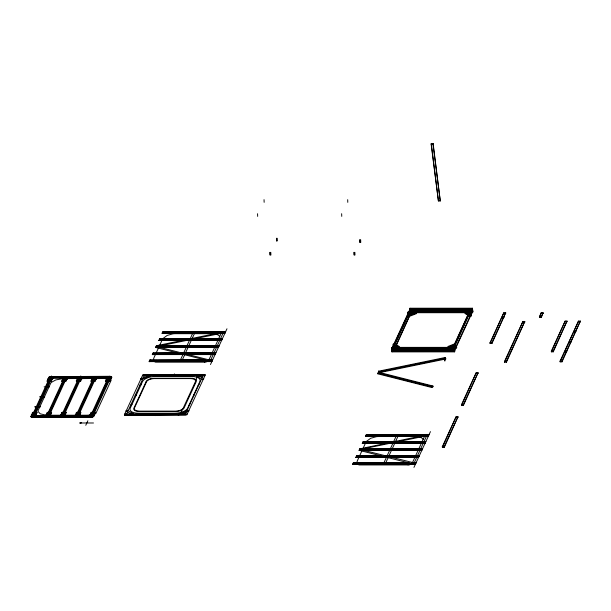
<?xml version="1.0" encoding="UTF-8"?>
<svg xmlns="http://www.w3.org/2000/svg" width="611" height="611" viewBox="0 0 611 611"><rect width="100%" height="100%" fill="white"/><g stroke="black" fill="none" stroke-linecap="round" stroke-linejoin="round"><path stroke-width="0.92" d="M257.559 213.72L257.666 216.386M264.036 199.652L264.151 202.317M341.641 213.713L341.755 216.378M347.69 199.675L347.781 202.348M63.208 377.338L63.689 377.254M94.629 412.257L95.415 412.257L93.277 416.893L30.81 416.901L31.642 415.09M32.803 416.007L50.919 376.659L50.125 376.659L31.512 417.084L33.59 416.007M47.429 416.007L65.545 376.659L64.758 376.659L46.138 417.084L48.223 416.007M60.856 416.901L79.3 376.85M32.704 417.275L61.505 417.275L80.293 376.468L51.492 376.468M107.093 377.331L107.574 377.254M39.509 396.837L40.838 396.837M44.114 386.824L45.451 386.824M31.268 415.052L31.657 415.052M48.575 377.338L49.063 377.254M31.551 416.901L31.375 417.275L32.536 417.275M49.995 376.85L51.324 376.475M32.711 416.901L32.383 417.611L32.879 416.901M51.156 376.85L51.484 376.139M51.316 376.85L51.645 376.139M33.765 415.625L34.376 414.296M37.042 412.853L35.82 412.891L52.5 376.659L51.706 376.659L33.093 417.084L33.888 417.084L35.323 413.968M34.766 416.901L35.171 416.007M52.798 377.743L53.203 376.85M36.003 415.129L35.575 415.129M53.432 377.338L52.981 377.338M44.702 396.913L43.175 396.913M49.315 386.9L47.788 386.9M45.901 415.052L46.291 415.045M45.435 416.901L45.848 416.007M63.468 377.743L63.88 376.85M49.415 413.41L49.636 412.937L48.865 412.891M50.209 413.41L48.513 417.084L47.727 417.084L66.339 376.659L67.126 376.659L50.423 412.937L51.66 412.853L51.255 412.853M49.392 416.901L49.804 416.007M67.424 377.743L67.836 376.85M50.629 415.129L50.209 415.129M68.058 377.331L67.607 377.331M60.527 415.045L60.917 415.045M77.872 377.254L78.323 377.254M59.832 417.275L60.474 416.007M78.62 376.468L78.093 377.735M61.963 416.901L61.627 417.626L62.123 416.901M80.4 376.85L80.736 376.116M80.568 376.85L80.904 376.116M62.383 416.901L62.207 417.275L91.047 417.275M62.437 416.901L80.996 376.468L109.911 376.292M63.231 416.901L64.835 413.41M65.056 412.929L81.668 376.85M63.88 417.275L64.43 416.007M82.05 377.735L82.668 376.468M65.255 415.129L64.835 415.129M82.684 377.331L82.241 377.331M75.153 415.045L75.543 415.045M92.467 377.331L92.948 377.254M74.695 416.893L75.107 416.007M92.727 377.735L93.132 376.85M80.515 412.853L80.919 412.853L79.705 412.891L96.385 376.659L95.599 376.659L76.978 417.084L77.773 417.084L79.468 413.41M78.651 416.893L79.063 416.007M96.683 377.735L97.096 376.85M79.888 415.129L79.468 415.129M97.317 377.331L96.866 377.331M89.786 415.045L90.176 415.045M89.321 416.893L89.733 416.007M107.353 377.735L107.765 376.85M85.769 425.287L87.862 420.758M106.78 380.699L90.031 417.084L90.818 417.084L109.43 376.659L108.643 376.659L106.872 380.508M91.222 416.893L90.886 417.626L91.383 416.893M109.827 376.842L109.995 376.116M108.361 380.699L91.612 417.084L92.49 416.893M108.453 380.508L110.224 376.659L111.019 376.659M110.003 376.468L111.126 376.468L92.337 417.275L91.215 417.275M47.902 381.485L47.116 381.485L49.247 376.85L111.721 376.842L109.583 381.485L108.796 381.485M94.514 415.121L94.094 415.121M111.943 377.331L111.5 377.331M126.118 411.066L124.361 414.884L186.836 414.877L205.319 374.833M126.294 410.684L140.874 379.034M141.042 378.652L142.806 374.833L205.273 374.833M124.675 414.884L124.499 415.266L155.339 415.259M143.111 374.833L174.127 374.451M149.351 361.62L150.23 359.719M152.59 354.586L153.468 352.684M155.828 347.552L156.706 345.65M159.066 340.518L159.945 338.616M217.928 333.094L161.915 333.484L163.183 331.582M126.622 413.991L127.562 411.951M128.142 410.691L142.73 379.026M143.31 377.766L144.242 375.727M155.415 354.586L153.934 357.802A13.618 6.163 -7.3 0 0 153.659 359.719M156.286 352.684L158.379 348.14M159.799 345.047L161.892 340.518M154.843 361.811L154.927 361.62A11.487 5.194 -7.3 0 0 155.568 362.102L205.678 362.094A11.502 5.201 -7.3 0 0 206.816 361.613M155.079 413.991L157.111 413.609L156.935 413.991M172.699 375.727L172.523 376.109L174.555 375.727M180.543 359.711L182.903 354.579M183.781 352.677L186.141 347.552M187.019 345.643L189.379 340.518M190.258 338.616L192.618 333.484M155.179 415.61L155.515 414.884M173.959 374.833L174.288 374.1M155.347 415.61L155.683 414.884M174.12 374.833L174.456 374.1M182.391 359.711L184.659 354.792M185.629 352.677L187.997 347.552M188.868 345.643L191.235 340.518M192.213 338.387L194.474 333.484M180.925 412.402L182.475 409.034M195.528 380.676L197.078 377.315M204.548 362.094L204.777 361.613M183.544 413.983L185.568 413.609M201.156 375.719L200.981 376.101L202.837 376.101M209 359.711L211.36 354.579M212.238 352.677L214.598 347.544M215.477 345.643L217.837 340.51M218.715 338.609L221.075 333.476M221.778 331.956L162.266 332.72L219.777 332.72M185.393 413.983L186.332 411.951M186.913 410.691L201.493 379.019M202.073 377.758L203.012 375.719M210.092 361.246L211.253 360.437L157.294 346.758L156.133 347.567L210.169 361.193M210.848 359.711L213.216 354.579M214.087 352.677L216.454 347.544M217.325 345.643L219.693 340.51M220.563 338.609L222.931 333.476M225.131 332.72L224 332.72L223.588 331.933L225.482 331.956M185.721 414.877L155.507 415.259M204.166 374.833L204.334 374.451L174.295 374.451M210.474 364.538L226.979 328.787M431.114 143.99L433.146 143.608L440.264 200.958L438.415 200.958L431.114 143.99L433.146 143.608M438.415 200.958L431.29 143.608M417.214 309.83L409.637 309.83L409.546 309.113L409.958 308.219L472.433 308.219L472.891 311.824L472.479 312.717L410.012 312.717L409.912 312L472.387 311.992L472.479 312.717M391.796 350.439L410.233 310.388L472.708 310.38M391.979 351.883L392.293 350.263L454.767 350.263L454.859 350.981L454.454 351.875L391.979 351.883L391.514 348.27L391.926 347.376L392.018 348.102M410.012 312.717L410.416 311.831L409.958 308.219M393.644 350.439L409.339 316.353M410.126 314.65L410.913 312.939M393.736 351.157L412.089 310.388M352.83 464.475L353.7 462.573M356.068 457.44L356.939 455.539M359.306 450.406L360.177 448.505M362.544 443.372L363.415 441.47M421.407 435.956L365.393 436.338L366.661 434.436M358.886 457.44L357.404 460.656A13.618 6.163 -7.3 0 0 357.13 462.573M359.764 455.539L361.857 450.994M363.278 447.901L365.363 443.372M358.313 464.666L358.405 464.475A11.487 5.194 -7.3 0 0 359.039 464.956L409.156 464.948A11.502 5.201 -7.3 0 0 410.287 464.467M384.014 462.565L386.373 457.44M387.252 455.531L389.612 450.406M390.49 448.505L392.85 443.372M393.728 441.47L396.088 436.338M385.869 462.565L388.13 457.654M389.108 455.531L391.468 450.406M392.346 448.505L394.706 443.372M395.684 441.241L397.944 436.338M453.408 346.429L467.919 314.902M452.323 349.706L470.669 308.937M453.981 347.025L469.676 312.939M452.507 351.149L470.852 310.38M472.433 308.219L472.112 309.83L472.524 308.937L410.05 308.945L391.605 348.996L393.499 348.996M469.958 316.345L454.263 350.431L454.454 351.875M470.745 314.642L471.532 312.939M408.026 464.948L408.247 464.467M412.471 462.565L414.831 457.433M415.709 455.531L418.069 450.399M418.947 448.497L421.307 443.365M422.186 441.463L424.546 436.33M414.319 462.565L416.687 457.433M417.565 455.531L419.925 450.399M420.803 448.497L423.163 443.365M424.042 441.463L426.402 436.33M413.945 467.392L430.45 431.641M461.465 404.726L476.221 372.687L478.069 372.687L463.413 405.444L461.557 405.444L461.465 404.726L463.321 404.726L478.069 372.687M490.014 342.748L503.846 312.71L505.702 312.71L491.962 343.474L490.106 343.474L490.014 342.748L491.87 342.748L505.702 312.71M442.303 446.74L456.127 416.702L457.983 416.702L444.243 447.466L442.395 447.466L442.303 446.74L444.151 446.74L457.983 416.702M461.557 405.444L476.221 372.687M490.106 343.474L503.846 312.71M442.395 447.466L456.127 416.702M504.487 361.491L522.924 321.439L524.78 321.439L506.435 362.208L504.579 362.208L504.487 361.491L506.343 361.491L524.78 321.439M504.579 362.208L522.924 321.439M539.406 316.719L541.247 312.717L543.103 312.717L541.354 317.437L539.498 317.437L539.406 316.719L541.262 316.719L543.103 312.717M539.498 317.437L541.247 312.717M551.321 351.111L565.152 321.073L567 321.073L553.268 351.837L551.412 351.837L551.321 351.111L553.169 351.111L567 321.073M551.412 351.837L565.152 321.073M560.066 361.124L578.502 321.073L580.358 321.073L562.013 361.849L560.157 361.849L560.066 361.124L561.914 361.124L580.358 321.073M560.157 361.849L578.502 321.073M162.854 338.616L167.147 335.431L172.76 333.873A9.547 4.323 -7.3 0 1 175.441 333.69L192.518 333.69M366.333 441.47L370.625 438.286L376.239 436.728A9.547 4.323 -7.3 0 1 378.919 436.552L395.997 436.544M377.774 373.122L378.935 372.313L432.893 385.992L432.985 386.717L431.824 387.519L377.865 373.84L377.774 373.122L431.733 386.801L432.893 385.992M377.865 373.84L379.026 373.038L432.985 386.717M360.177 450.024L358.917 450.406L360.773 449.62L415.824 463.329M414.732 463.291L413.563 464.1L359.604 450.422M148.488 375.727L140.568 378.843L141.584 379.469L151.108 375.727M150.749 374.833L151.528 374.833M196.543 374.833L197.33 374.833M197.636 376.636L199.232 376.009M130.403 413.708L132.007 413.074M133.091 414.884L132.304 414.884M408.835 313.58L407.812 312.954L407.72 312.229L409.317 311.602M413.311 310.029L414.915 309.395L415.931 310.029M407.812 312.954L409.408 312.32M415.274 310.014L418.474 308.754L419.49 309.387L419.581 310.105L416.389 311.366M412.211 313.764L409.019 315.024L407.995 314.398L407.904 313.672L409.5 313.046M413.769 311.366L418.566 309.479L419.581 310.105M407.995 314.398L413.059 312.404M415.457 311.457L418.657 310.197L419.681 310.831L419.772 311.549L409.11 315.75L408.087 315.116L418.749 310.923L419.772 311.549M410.523 313.672L412.12 313.046M408.179 315.841L415.373 313.008L416.397 313.634L409.202 316.467L408.179 315.841L408.087 315.116M178.534 413.991L188.051 410.241L189.074 410.867L181.154 413.991M178.886 414.877L178.107 414.877M466.567 310.167L464.268 308.754L462.672 309.38L462.764 310.105L465.055 311.518M462.764 310.105L464.368 309.471L467.423 311.366M464.459 310.197L462.855 310.823L462.947 311.549L469.744 315.742L469.836 316.467L471.44 315.834L471.348 315.116L464.551 310.915L464.459 310.197L465.987 311.136M462.947 311.549L464.551 310.915M466.85 313.008L466.758 312.282L465.154 312.916L465.254 313.634L466.85 313.008L471.44 315.834M467.537 314.382L469.133 313.749L469.042 313.031M394.569 343.634L392.972 344.268L393.064 344.986L394.66 344.352M469.653 315.024L471.249 314.39L471.157 313.672M394.752 345.078L393.156 345.704L393.247 346.429L394.851 345.795L401.641 349.996L401.74 350.714L400.136 351.348L393.339 347.147L394.943 346.521L401.74 350.714M469.744 315.742L471.348 315.116M393.431 347.873L395.034 347.239L399.617 350.072L398.021 350.706L393.431 347.873L393.339 347.147M395.363 347.071L396.967 346.437L396.875 345.719M395.546 348.514L397.15 347.88L397.058 347.163M399.861 349.179L401.458 348.553L401.549 349.271L395.523 345.551M503.861 317.628L502.738 318.071L502.005 317.621M455.203 343.634L448.008 346.46L448.107 347.185M455.294 344.352L444.64 348.553L444.732 349.271L445.747 349.897M452.232 345.834L454.63 344.894M444.732 349.271L455.394 345.07L455.485 345.795L456.501 346.422L452.507 347.995M446.458 348.866L448.856 347.919M452.323 346.559L455.516 345.299M455.485 345.795L444.823 349.988L444.915 350.714L445.938 351.34L456.593 347.147L456.684 347.865L449.497 350.699L448.474 350.072L448.382 349.347L449.398 349.981L449.497 350.699M447.351 349.271L448.948 348.644M451.613 347.59L454.813 346.33M444.915 350.714L455.577 346.513L456.593 347.147M446.641 350.309L449.039 349.362M448.474 350.072L455.669 347.239L456.684 347.865M80.958 423.415L79.842 422.988L81.4 422.537M223.588 331.933L157.035 345.62L157.455 346.422L190.678 339.594M190.831 339.563L224.008 332.743M378.667 371.175L445.228 357.488L445.648 358.298L445.74 359.016L379.179 372.702L378.667 371.175L379.179 372.702M378.759 371.9L445.32 358.214L445.74 359.016M379.087 371.984L445.648 358.298M360.719 448.886L359.612 448.886L427.058 434.788L428.953 434.811M394.148 442.448L360.925 449.284L360.505 448.474M394.301 442.417L427.479 435.597L427.058 434.788M63.086 378.568L55.838 379.927L51.515 382.287A9.547 4.323 -7.3 0 0 50.568 383.532L38.279 410.218A9.547 4.323 -7.3 0 0 38.073 411.47L40.227 413.823L46.23 415.182M438.591 200.576L440.439 200.576M409.546 309.113L417.122 309.113M419.009 309.113L462.55 309.105M464.444 309.105L471.073 309.105M472.616 309.662L410.141 309.662L391.697 349.713L396.432 349.713M419.1 309.83L462.649 309.83M464.536 309.83L471.165 309.83M412.57 310.556L417.305 310.556M419.199 310.556L471.257 310.548M417.397 311.274L409.821 311.274L409.729 310.556M419.291 311.274L471.348 311.274M410.416 311.831L472.891 311.824M503.938 313.435L505.793 313.435M541.346 313.435L543.194 313.435M565.244 321.798L567.092 321.798M578.594 321.798L580.45 321.798M523.024 322.165L524.872 322.165M574.187 331.361L576.043 331.361M225.658 331.574L162.618 331.964L223.481 331.956M573.782 332.254L575.638 332.254M223.802 332.338L225.306 332.338M222.267 333.102L224.955 333.102M162.312 333.484L216.073 333.476M220.418 333.476L224.779 333.476M194.374 333.69L211.964 333.69A9.539 4.315 -7.3 0 1 214.301 333.843M191.113 338.616L159.379 338.998L189.257 338.99M195.451 338.609L222.419 338.609M193.603 338.99L222.244 338.99M187.409 339.372L159.028 339.754L185.561 339.754M191.747 339.372L222.068 339.372M189.899 339.754L221.892 339.754M183.705 340.136L158.677 340.518L181.857 340.518M188.051 340.136L221.717 340.128M186.195 340.518L221.541 340.51M569.582 341.373L571.438 341.373M569.169 342.267L571.025 342.267M157.05 345.65L156.141 346.032L157.241 346.032M161.235 345.65L219.181 345.643M159.379 346.032L219.005 346.025M218.83 346.406L155.79 346.788L157.256 346.788M157.409 346.788L218.654 346.788M156.706 347.17L155.438 347.552L156.156 347.552M158.913 347.17L218.478 347.163M399.495 347.376L447.771 347.376M160.41 347.552L218.303 347.544M399.594 348.102L448.81 348.094M400.984 348.27L445.472 348.27M395.897 348.82L392.109 348.82L392.201 349.545L396.936 349.545M399.686 348.82L448.902 348.82M399.182 348.996L448.405 348.988M398.83 349.545L448.993 349.538M450.887 349.538L454.676 349.538M401.167 349.713L445.656 349.713M451.33 349.706L453.225 349.706M392.384 350.989L454.859 350.981M564.969 351.386L566.825 351.386M564.556 352.28L566.412 352.28M176.312 352.677L152.903 353.066L177.809 353.059M180.65 352.677L215.943 352.677M182.154 353.059L215.767 353.059M179.313 353.441L152.551 353.822L180.81 353.822M183.651 353.441L215.591 353.441M185.156 353.822L215.416 353.822M182.315 354.204L152.2 354.586L183.812 354.579M186.653 354.204L215.24 354.197M188.157 354.579L215.064 354.579M204.051 359.711L149.664 360.093L157.523 360.093M208.389 359.711L212.704 359.711M158.302 360.093L205.556 360.093M209.894 360.093L212.529 360.093M157.348 360.475L149.313 360.857L157.18 360.857M158.127 360.475L207.053 360.475M211.207 360.475L212.353 360.475M157.951 360.857L208.557 360.857M210.658 360.849L212.177 360.849M157.004 361.238L148.962 361.62L211.826 361.613M157.944 361.238L212.002 361.231M476.313 373.405L478.169 373.405M142.394 375.727L204.868 375.719M48.834 377.743L49.628 377.743M50.423 377.743L51.209 377.743M52.004 377.743L64.254 377.743M65.049 377.743L65.843 377.743M66.63 377.743L78.888 377.735M79.674 377.743L80.469 377.735M81.263 377.743L93.514 377.735M94.308 377.743L95.102 377.735M95.889 377.743L108.147 377.735M108.934 377.735L109.728 377.735M110.515 377.735L111.309 377.735M48.704 378.026L49.499 378.026M50.285 378.026L51.08 378.026M51.874 378.026L52.661 378.026L51.064 381.485L50.278 381.485M64.124 378.026L63.338 378.026L61.742 381.485L62.536 381.485M64.919 378.026L65.713 378.026M66.5 378.026L67.294 378.026L65.698 381.485L64.903 381.485M78.758 378.026L77.964 378.026L76.367 381.485L77.162 381.485M79.545 378.026L80.339 378.026M81.126 378.026L81.92 378.026L80.324 381.485L79.537 381.485M93.384 378.026L92.597 378.026L91.001 381.485L91.787 381.485M94.178 378.026L94.965 378.026M95.759 378.026L96.546 378.026L94.957 381.485L94.163 381.485M108.017 378.026L107.223 378.026L105.627 381.485L106.421 381.485M108.804 378.026L109.598 378.026M110.385 378.026L111.179 378.026M52.615 378.125L63.292 378.125M67.248 378.125L77.918 378.125M81.874 378.125L92.551 378.117M96.507 378.117L107.177 378.117M48.009 378.621L48.429 378.621M52.386 378.621L52.798 378.621M62.666 378.621L63.063 378.621M67.019 378.621L77.734 378.522M81.645 378.621L92.36 378.522M96.278 378.614L103.015 378.522A13.618 6.163 -7.3 0 1 106.856 378.812M106.528 378.614L106.948 378.614M110.904 378.614L111.309 378.614M190.418 378.591L153.827 378.606A6.622 2.994 -7.3 0 0 146.739 381.386L134.435 408.041A6.614 2.994 -7.3 0 0 139.43 411.127L176.067 411.111A6.637 3.002 -7.3 0 0 183.124 408.316L195.413 381.676A6.637 3.002 -7.3 0 0 190.403 378.583M47.971 378.698L48.399 378.698M52.355 378.698L52.76 378.698M62.635 378.698L63.025 378.698M66.981 378.698L67.386 378.698M77.261 378.698L77.658 378.698M81.607 378.698L82.019 378.698M91.894 378.698L92.284 378.698M96.24 378.698L96.645 378.698M106.49 378.698L106.91 378.698M110.866 378.698L111.278 378.698M52.004 379.454L52.439 379.446L51.966 379.53M62.681 379.446L62.261 379.446L62.643 379.53M77.307 379.446L76.887 379.446L77.269 379.53M81.691 379.446L81.263 379.446L81.66 379.53M91.52 379.446L91.94 379.446L91.482 379.53M106.146 379.446L106.566 379.446L106.108 379.523M110.522 379.446L110.95 379.446L110.484 379.523M46.948 380.897L48.193 380.859M48.987 380.859L49.774 380.859M50.568 380.859L51.813 380.813M61.581 380.897L62.826 380.859M63.613 380.859L64.407 380.859M65.194 380.859L66.439 380.813M76.207 380.89L77.452 380.859M78.246 380.859L79.033 380.859M79.827 380.859L81.072 380.813M90.833 380.89L92.078 380.852M92.872 380.852L93.666 380.852M94.453 380.852L95.698 380.813M105.466 380.89L106.711 380.852M107.498 380.852L108.292 380.852M109.086 380.852L110.331 380.813M48.697 381.485L49.483 381.485M63.323 381.485L64.117 381.485M77.956 381.485L78.743 381.485M92.582 381.485L93.376 381.485M107.208 381.485L108.002 381.485M140.247 384.403L141.217 384.403M198.56 384.395L199.018 384.395M139.843 385.289L140.805 385.289M198.155 385.289L198.606 385.289M46.428 386.419L47.223 386.419M46.016 387.305L46.81 387.305M135.642 394.416L136.604 394.416M193.954 394.408L194.405 394.408M135.23 395.302L136.2 395.302M193.542 395.302L194 395.302M41.815 396.432L42.61 396.432M41.411 397.318L42.197 397.318M131.029 404.429L131.999 404.429M189.341 404.421L189.8 404.421M130.617 405.314L131.586 405.314M188.929 405.314L189.387 405.314M37.21 406.445L37.997 406.445M36.797 407.331L37.592 407.331M33.735 412.265L32.941 412.265L31.352 415.724L32.139 415.724M34.522 412.265L35.316 412.265M36.11 412.257L36.897 412.257L35.301 415.724L34.514 415.724M48.361 412.257L47.574 412.257L45.978 415.724L46.772 415.724M49.155 412.257L49.949 412.257M50.736 412.257L51.53 412.257L49.934 415.724L49.14 415.724M62.994 412.257L62.2 412.257L60.604 415.724L61.398 415.724M63.781 412.257L64.575 412.257M65.369 412.257L66.156 412.257L64.56 415.717L63.773 415.724M77.62 412.257L76.833 412.257L75.237 415.717L76.024 415.717M78.414 412.257L79.201 412.257M79.995 412.257L80.782 412.257L79.193 415.717L78.399 415.717M92.246 412.257L91.459 412.257L89.863 415.717L90.657 415.717M93.04 412.257L93.834 412.257M32.666 412.853L32.276 412.853L33.445 412.891M36.622 412.853L37.034 412.853M47.299 412.853L46.864 412.937L48.07 412.891M61.925 412.853L61.497 412.929L62.704 412.891M65.881 412.853L66.293 412.853L65.072 412.891M76.558 412.853L76.123 412.929L77.33 412.891M91.184 412.853L90.756 412.929L91.956 412.883M95.14 412.853L95.553 412.853L94.331 412.883M34.231 412.891L35.026 412.891M63.491 412.891L64.285 412.891M78.124 412.891L78.911 412.891M92.75 412.883L93.544 412.883M124.774 413.991L187.249 413.991M32.039 414.22L31.589 414.296L32.001 414.296M35.996 414.22L36.416 414.22L35.957 414.296M46.673 414.22L46.215 414.296L46.635 414.296M50.629 414.22L51.049 414.22L50.591 414.296M61.299 414.22L60.848 414.296L61.26 414.296M65.255 414.22L65.675 414.22L65.217 414.296M75.924 414.212L75.474 414.296L75.894 414.296M79.881 414.212L80.308 414.212L79.85 414.296M90.558 414.212L90.107 414.296L90.52 414.296M94.514 414.212L94.934 414.212L94.476 414.296M50.163 415.228L60.833 415.22M64.789 415.22L75.466 415.22M79.422 415.22L86.12 415.22A13.618 6.163 -7.3 0 0 90.229 414.93M35.346 415.625L46.024 415.625M49.98 415.625L60.649 415.625M64.606 415.625L75.283 415.625M79.239 415.625L89.909 415.625M32.933 415.724L33.72 415.724M47.559 415.724L48.353 415.724M62.192 415.724L62.979 415.724M76.818 415.717L77.612 415.717M91.451 415.717L92.238 415.717M93.032 415.717L93.819 415.717M31.214 416.007L32.009 416.007M34.384 416.007L46.635 416.007M49.01 416.007L61.268 416.007M62.062 416.007L62.849 416.007M63.643 416.007L75.894 416.007M76.688 416.007L77.482 416.007M78.269 416.007L90.527 416.007M91.314 416.007L92.108 416.007M92.903 416.007L93.689 415.999M31.031 416.412L30.558 416.496L30.993 416.496M34.987 416.412L35.438 416.412L34.949 416.496M45.657 416.412L45.183 416.496L45.626 416.496M49.613 416.412L50.071 416.412L49.583 416.496M60.29 416.412L59.817 416.488L60.252 416.488M64.247 416.412L64.697 416.412L64.208 416.488M74.916 416.412L74.443 416.488L74.878 416.488M78.872 416.412L79.331 416.412L78.834 416.488M89.55 416.412L89.076 416.488L89.512 416.488M93.506 416.412L93.957 416.412L93.468 416.488M456.226 417.428L458.074 417.428M79.842 422.988L93.491 422.988M429.128 434.429L366.088 434.818L426.952 434.811M425.103 435.192L365.737 435.574L423.247 435.574M427.272 435.192L428.777 435.192M427.471 435.574L428.601 435.574M425.737 435.956L428.433 435.956M365.783 436.338L419.551 436.338M423.889 436.33L428.258 436.33M397.845 436.544L415.434 436.544A9.539 4.315 -7.3 0 1 417.771 436.697M394.584 441.47L362.85 441.852L392.736 441.845M398.922 441.47L425.89 441.463M397.074 441.845L425.714 441.845M390.88 442.227L362.499 442.608L389.031 442.608M395.225 442.227L425.539 442.227M393.369 442.608L425.363 442.608M387.183 442.99L362.155 443.372L385.327 443.372M391.521 442.99L425.195 442.99M389.673 443.372L425.019 443.365M364.706 448.505L422.652 448.497M362.85 448.886L422.476 448.879M422.3 449.261L359.26 449.643L360.727 449.643M360.88 449.643L422.125 449.643M362.384 450.024L421.949 450.017M363.881 450.406L421.781 450.399M379.782 455.539L356.373 455.921L381.287 455.913M384.12 455.539L419.413 455.531M385.625 455.913L419.238 455.913M382.784 456.295L356.022 456.677L384.288 456.677M387.122 456.295L419.062 456.295M388.627 456.677L418.886 456.677M385.785 457.059L355.678 457.44L387.282 457.44M390.124 457.059L418.711 457.051M391.628 457.44L418.535 457.433M407.522 462.565L353.135 462.955L360.994 462.947M411.86 462.565L416.175 462.565M361.773 462.947L409.026 462.947M413.364 462.947L415.999 462.947M360.818 463.329L352.784 463.711L360.65 463.711M361.597 463.329L410.523 463.329M361.422 463.711L412.028 463.711M414.128 463.711L415.648 463.711M360.475 464.093L352.432 464.475L415.297 464.467M415.472 464.085L361.338 464.093M192.366 378.316L192.954 378.4M502.586 316.361L504.029 317.254M468.194 312.504L471.249 314.39M465.254 313.634L469.836 316.467M412.578 314.382L411.554 313.749L411.463 313.031M407.72 312.229L408.736 312.863M407.904 313.672L408.927 314.306M453.034 347.789L452.018 347.163L452.109 347.88L453.125 348.514M396.096 344.581L399.159 346.468L399.25 347.185M396.195 345.299L401.458 348.553M398.517 349.683L400.045 350.622M198.774 375.719L203.822 378.835L202.218 379.469L196.154 375.719M147.763 376.009L148.779 376.643M180.856 413.074L181.879 413.7M133.488 413.991L127.416 410.248L125.813 410.875L130.861 413.991M561.914 361.124L562.013 361.849M553.169 351.111L553.268 351.837M541.262 316.719L541.354 317.437M506.343 361.491L506.435 362.208M491.87 342.748L491.962 343.474M466.392 309.395L466.483 310.121M466.575 310.839L466.667 311.564M464.268 308.754L464.368 309.471M432.97 143.99L440.264 200.958M456.409 345.704L456.501 346.422M463.321 404.726L463.413 405.444M455.577 346.513L455.669 347.239M448.199 347.903L448.291 348.629M445.228 357.488L445.32 358.214M444.556 357.748L444.961 360.895M444.388 357.763L444.785 360.91M444.151 446.74L444.243 447.466M431.733 386.801L431.824 387.519M418.474 308.754L418.566 309.479M418.657 310.197L418.749 310.923M416.397 313.634L416.305 312.916L415.281 312.282L415.373 313.008M414.915 309.395L415.006 310.121M415.098 310.839L415.19 311.564M411.906 308.945L411.997 309.662M409.11 315.75L409.202 316.467M399.342 347.911L399.434 348.629M399.617 350.072L399.525 349.355L397.929 349.981L398.021 350.706M394.943 346.521L395.034 347.239M378.935 372.313L379.026 373.038M354.876 252.343L354.983 255.008M277.264 238.282L277.379 240.948M270.788 252.351L270.902 255.016M360.658 239.795L360.75 242.468M433.482 146.258L433.505 148.168M419.894 437.148A11.456 5.186 -7.3 0 1 423.118 439.385M216.416 334.293A11.456 5.186 -7.3 0 1 219.647 336.531M94.652 413.922A11.502 5.201 -7.3 0 0 95.858 413.479L111.149 380.263A11.502 5.201 -7.3 0 0 110.347 379.821M270.001 252.351L270.108 255.016L270.001 252.351M276.478 238.282L276.584 240.948L276.478 238.282M354.082 252.343L354.189 255.008L354.082 252.343M359.871 239.795L359.963 242.468L359.871 239.795M34.896 406.85L36.194 406.926L34.896 406.85M40.127 406.85L38.562 406.926L40.127 406.85M94.01 376.659L75.397 417.084L76.192 417.084L94.804 376.659L94.01 376.659M142.546 381.516L130.258 408.201A10.731 4.857 -7.3 0 0 138.361 413.212L174.883 413.204A10.731 4.857 -7.3 0 0 187.6 408.201L199.889 381.516A10.731 4.857 -7.3 0 0 191.785 376.506L155.263 376.513A10.731 4.857 -7.3 0 0 142.546 381.516M146.159 381.516L133.87 408.201A7.004 3.17 -7.3 0 0 139.163 411.47L175.685 411.47A7.004 3.17 -7.3 0 0 183.987 408.201L196.276 381.516A7.004 3.17 -7.3 0 0 190.983 378.247L154.461 378.247A7.004 3.17 -7.3 0 0 146.159 381.516M410.325 311.106L391.888 351.157L454.355 351.149L472.799 311.106L410.325 311.106M48.048 379.454L47.627 379.454L48.017 379.53M67.065 379.446L66.637 379.446L67.027 379.53M96.324 379.446L95.896 379.446L96.286 379.53M452.85 346.345L451.835 345.719L451.926 346.437L452.942 347.071L452.85 346.345"/></g></svg>
